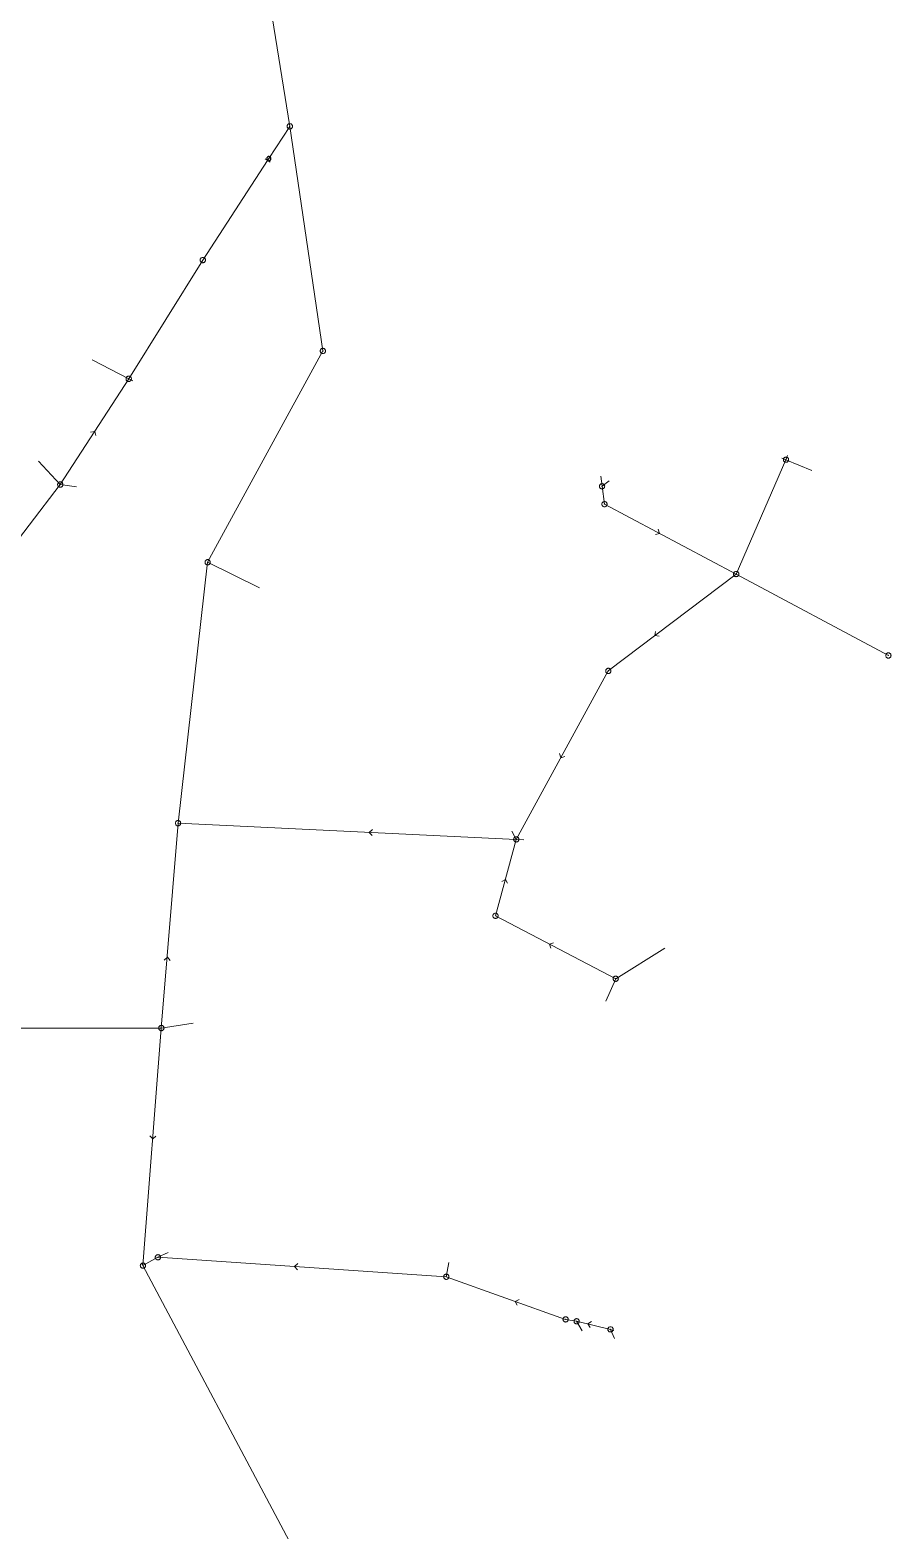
# Model space of a CAD drawing. Header units: metres. Extents: x 25504150 to 25508618, y 6694193 to 6702753.
# Drawn here: x 25505412.8 to 25505563.1, y 6697766 to 6698027.8 of the extents above; entities that cross this region are included whole.
import ezdxf

# ---------------------------------------------------------------- set-up
doc = ezdxf.new("R2010")
doc.units = ezdxf.units.M
for name, pattern in [('Sewer_node', [0]), ('Viemariputket', [0]), ('Viemarivarusteet', [0])]:
    doc.linetypes.add(name, pattern=pattern)
for name, color, linetype, lineweight in [('Sewer_node', 7, 'Sewer_node', 0), ('Viemariputket', 7, 'Viemariputket', 0), ('Viemarivarusteet', 7, 'Viemarivarusteet', 0)]:
    doc.layers.add(name, color=color, linetype=linetype, lineweight=lineweight)

msp = doc.modelspace()

# ---------------------------------------------------------------- linework, layer by layer
at = {"layer": 'Sewer_node', "color": 46, "linetype": 'Continuous', "true_color": 0x7f5f00}
msp.add_line((25505453.82, 6698005.34), (25505454.68, 6698004.78), dxfattribs=at)
at = {"layer": 'Sewer_node', "color": 46, "linetype": 'Continuous', "true_color": 0x7f5f00, "flags": 128}
for points, elevation in [([(25505458.6, 6698011), (25505458.59, 6698011.07), (25505458.58, 6698011.15), (25505458.55, 6698011.21), (25505458.51, 6698011.28), (25505458.46, 6698011.33), (25505458.41, 6698011.38), (25505458.34, 6698011.42), (25505458.28, 6698011.45), (25505458.2, 6698011.46), (25505458.13, 6698011.47), (25505458.06, 6698011.46), (25505457.98, 6698011.45), (25505457.92, 6698011.42), (25505457.85, 6698011.38), (25505457.8, 6698011.33), (25505457.75, 6698011.28), (25505457.71, 6698011.21), (25505457.68, 6698011.15), (25505457.67, 6698011.07), (25505457.66, 6698011), (25505457.67, 6698010.93), (25505457.68, 6698010.85), (25505457.71, 6698010.79), (25505457.75, 6698010.72), (25505457.8, 6698010.67), (25505457.85, 6698010.62), (25505457.92, 6698010.58), (25505457.98, 6698010.55), (25505458.06, 6698010.54), (25505458.13, 6698010.53), (25505458.2, 6698010.54), (25505458.28, 6698010.55), (25505458.34, 6698010.58), (25505458.41, 6698010.62), (25505458.46, 6698010.67), (25505458.51, 6698010.72), (25505458.55, 6698010.79), (25505458.58, 6698010.85), (25505458.59, 6698010.93)], 37.87), ([(25505443.4, 6697987.66), (25505443.39, 6697987.73), (25505443.38, 6697987.8), (25505443.35, 6697987.87), (25505443.31, 6697987.93), (25505443.27, 6697987.99), (25505443.21, 6697988.03), (25505443.15, 6697988.07), (25505443.08, 6697988.1), (25505443.01, 6697988.11), (25505442.94, 6697988.12), (25505442.87, 6697988.11), (25505442.8, 6697988.1), (25505442.73, 6697988.07), (25505442.67, 6697988.03), (25505442.61, 6697987.99), (25505442.57, 6697987.93), (25505442.53, 6697987.87), (25505442.5, 6697987.8), (25505442.49, 6697987.73), (25505442.48, 6697987.66), (25505442.49, 6697987.59), (25505442.5, 6697987.52), (25505442.53, 6697987.45), (25505442.57, 6697987.39), (25505442.61, 6697987.33), (25505442.67, 6697987.29), (25505442.73, 6697987.25), (25505442.8, 6697987.22), (25505442.87, 6697987.21), (25505442.94, 6697987.2), (25505443.01, 6697987.21), (25505443.08, 6697987.22), (25505443.15, 6697987.25), (25505443.21, 6697987.29), (25505443.27, 6697987.33), (25505443.31, 6697987.39), (25505443.35, 6697987.45), (25505443.38, 6697987.52), (25505443.39, 6697987.59)], 37.86), ([(25505464.36, 6697971.8), (25505464.35, 6697971.87), (25505464.34, 6697971.94), (25505464.31, 6697972.01), (25505464.27, 6697972.07), (25505464.23, 6697972.13), (25505464.17, 6697972.17), (25505464.11, 6697972.21), (25505464.04, 6697972.24), (25505463.97, 6697972.25), (25505463.9, 6697972.26), (25505463.83, 6697972.25), (25505463.76, 6697972.24), (25505463.69, 6697972.21), (25505463.63, 6697972.17), (25505463.57, 6697972.13), (25505463.53, 6697972.07), (25505463.49, 6697972.01), (25505463.46, 6697971.94), (25505463.45, 6697971.87), (25505463.44, 6697971.8), (25505463.45, 6697971.73), (25505463.46, 6697971.66), (25505463.49, 6697971.59), (25505463.53, 6697971.53), (25505463.57, 6697971.47), (25505463.63, 6697971.43), (25505463.69, 6697971.39), (25505463.76, 6697971.36), (25505463.83, 6697971.35), (25505463.9, 6697971.34), (25505463.97, 6697971.35), (25505464.04, 6697971.36), (25505464.11, 6697971.39), (25505464.17, 6697971.43), (25505464.23, 6697971.47), (25505464.27, 6697971.53), (25505464.31, 6697971.59), (25505464.34, 6697971.66), (25505464.35, 6697971.73)], 37.78), ([(25505430.47, 6697966.94), (25505430.46, 6697967.01), (25505430.45, 6697967.09), (25505430.42, 6697967.15), (25505430.38, 6697967.22), (25505430.33, 6697967.27), (25505430.28, 6697967.32), (25505430.21, 6697967.36), (25505430.15, 6697967.39), (25505430.07, 6697967.4), (25505430, 6697967.41), (25505429.93, 6697967.4), (25505429.85, 6697967.39), (25505429.79, 6697967.36), (25505429.72, 6697967.32), (25505429.67, 6697967.27), (25505429.62, 6697967.22), (25505429.58, 6697967.15), (25505429.55, 6697967.09), (25505429.54, 6697967.01), (25505429.53, 6697966.94), (25505429.54, 6697966.87), (25505429.55, 6697966.79), (25505429.58, 6697966.73), (25505429.62, 6697966.66), (25505429.67, 6697966.61), (25505429.72, 6697966.56), (25505429.79, 6697966.52), (25505429.85, 6697966.49), (25505429.93, 6697966.48), (25505430, 6697966.47), (25505430.07, 6697966.48), (25505430.15, 6697966.49), (25505430.21, 6697966.52), (25505430.28, 6697966.56), (25505430.33, 6697966.61), (25505430.38, 6697966.66), (25505430.42, 6697966.73), (25505430.45, 6697966.79), (25505430.46, 6697966.87)], 38.26), ([(25505418.51, 6697948.48), (25505418.5, 6697948.55), (25505418.49, 6697948.63), (25505418.46, 6697948.69), (25505418.42, 6697948.76), (25505418.37, 6697948.81), (25505418.32, 6697948.86), (25505418.25, 6697948.9), (25505418.19, 6697948.93), (25505418.11, 6697948.94), (25505418.04, 6697948.95), (25505417.97, 6697948.94), (25505417.89, 6697948.93), (25505417.83, 6697948.9), (25505417.76, 6697948.86), (25505417.71, 6697948.81), (25505417.66, 6697948.76), (25505417.62, 6697948.69), (25505417.59, 6697948.63), (25505417.58, 6697948.55), (25505417.57, 6697948.48), (25505417.58, 6697948.41), (25505417.59, 6697948.33), (25505417.62, 6697948.27), (25505417.66, 6697948.2), (25505417.71, 6697948.15), (25505417.76, 6697948.1), (25505417.83, 6697948.06), (25505417.89, 6697948.03), (25505417.97, 6697948.02), (25505418.04, 6697948.01), (25505418.11, 6697948.02), (25505418.19, 6697948.03), (25505418.25, 6697948.06), (25505418.32, 6697948.1), (25505418.37, 6697948.15), (25505418.42, 6697948.2), (25505418.46, 6697948.27), (25505418.49, 6697948.33), (25505418.5, 6697948.41)], 38.2), ([(25505513.12, 6697948.18), (25505513.11, 6697948.25), (25505513.1, 6697948.32), (25505513.07, 6697948.39), (25505513.03, 6697948.45), (25505512.99, 6697948.51), (25505512.93, 6697948.55), (25505512.87, 6697948.59), (25505512.8, 6697948.62), (25505512.73, 6697948.63), (25505512.66, 6697948.64), (25505512.59, 6697948.63), (25505512.52, 6697948.62), (25505512.45, 6697948.59), (25505512.39, 6697948.55), (25505512.33, 6697948.51), (25505512.29, 6697948.45), (25505512.25, 6697948.39), (25505512.22, 6697948.32), (25505512.21, 6697948.25), (25505512.2, 6697948.18), (25505512.21, 6697948.11), (25505512.22, 6697948.04), (25505512.25, 6697947.97), (25505512.29, 6697947.91), (25505512.33, 6697947.85), (25505512.39, 6697947.81), (25505512.45, 6697947.77), (25505512.52, 6697947.74), (25505512.59, 6697947.73), (25505512.66, 6697947.72), (25505512.73, 6697947.73), (25505512.8, 6697947.74), (25505512.87, 6697947.77), (25505512.93, 6697947.81), (25505512.99, 6697947.85), (25505513.03, 6697947.91), (25505513.07, 6697947.97), (25505513.1, 6697948.04), (25505513.11, 6697948.11)], 0.08), ([(25505513.54, 6697945.06), (25505513.53, 6697945.13), (25505513.52, 6697945.2), (25505513.49, 6697945.27), (25505513.45, 6697945.33), (25505513.41, 6697945.39), (25505513.35, 6697945.43), (25505513.29, 6697945.47), (25505513.22, 6697945.5), (25505513.15, 6697945.51), (25505513.08, 6697945.52), (25505513.01, 6697945.51), (25505512.94, 6697945.5), (25505512.87, 6697945.47), (25505512.81, 6697945.43), (25505512.75, 6697945.39), (25505512.71, 6697945.33), (25505512.67, 6697945.27), (25505512.64, 6697945.2), (25505512.63, 6697945.13), (25505512.62, 6697945.06), (25505512.63, 6697944.99), (25505512.64, 6697944.92), (25505512.67, 6697944.85), (25505512.71, 6697944.79), (25505512.75, 6697944.73), (25505512.81, 6697944.69), (25505512.87, 6697944.65), (25505512.94, 6697944.62), (25505513.01, 6697944.61), (25505513.08, 6697944.6), (25505513.15, 6697944.61), (25505513.22, 6697944.62), (25505513.29, 6697944.65), (25505513.35, 6697944.69), (25505513.41, 6697944.73), (25505513.45, 6697944.79), (25505513.49, 6697944.85), (25505513.52, 6697944.92), (25505513.53, 6697944.99)], 37.18), ([(25505444.24, 6697934.92), (25505444.23, 6697934.99), (25505444.22, 6697935.06), (25505444.19, 6697935.13), (25505444.15, 6697935.19), (25505444.11, 6697935.25), (25505444.05, 6697935.29), (25505443.99, 6697935.33), (25505443.92, 6697935.36), (25505443.85, 6697935.37), (25505443.78, 6697935.38), (25505443.71, 6697935.37), (25505443.64, 6697935.36), (25505443.57, 6697935.33), (25505443.51, 6697935.29), (25505443.45, 6697935.25), (25505443.41, 6697935.19), (25505443.37, 6697935.13), (25505443.34, 6697935.06), (25505443.33, 6697934.99), (25505443.32, 6697934.92), (25505443.33, 6697934.85), (25505443.34, 6697934.78), (25505443.37, 6697934.71), (25505443.41, 6697934.65), (25505443.45, 6697934.59), (25505443.51, 6697934.55), (25505443.57, 6697934.51), (25505443.64, 6697934.48), (25505443.71, 6697934.47), (25505443.78, 6697934.46), (25505443.85, 6697934.47), (25505443.92, 6697934.48), (25505443.99, 6697934.51), (25505444.05, 6697934.55), (25505444.11, 6697934.59), (25505444.15, 6697934.65), (25505444.19, 6697934.71), (25505444.22, 6697934.78), (25505444.23, 6697934.85)], 37.67), ([(25505536.54, 6697932.86), (25505536.53, 6697932.93), (25505536.52, 6697933), (25505536.49, 6697933.07), (25505536.45, 6697933.13), (25505536.41, 6697933.19), (25505536.35, 6697933.23), (25505536.29, 6697933.27), (25505536.22, 6697933.3), (25505536.15, 6697933.31), (25505536.08, 6697933.32), (25505536.01, 6697933.31), (25505535.94, 6697933.3), (25505535.87, 6697933.27), (25505535.81, 6697933.23), (25505535.75, 6697933.19), (25505535.71, 6697933.13), (25505535.67, 6697933.07), (25505535.64, 6697933), (25505535.63, 6697932.93), (25505535.62, 6697932.86), (25505535.63, 6697932.79), (25505535.64, 6697932.72), (25505535.67, 6697932.65), (25505535.71, 6697932.59), (25505535.75, 6697932.53), (25505535.81, 6697932.49), (25505535.87, 6697932.45), (25505535.94, 6697932.42), (25505536.01, 6697932.41), (25505536.08, 6697932.4), (25505536.15, 6697932.41), (25505536.22, 6697932.42), (25505536.29, 6697932.45), (25505536.35, 6697932.49), (25505536.41, 6697932.53), (25505536.45, 6697932.59), (25505536.49, 6697932.65), (25505536.52, 6697932.72), (25505536.53, 6697932.79)], 36.96), ([(25505514.21, 6697915.95), (25505514.2, 6697916.02), (25505514.19, 6697916.09), (25505514.16, 6697916.16), (25505514.12, 6697916.22), (25505514.08, 6697916.28), (25505514.02, 6697916.32), (25505513.96, 6697916.36), (25505513.89, 6697916.39), (25505513.82, 6697916.4), (25505513.75, 6697916.41), (25505513.68, 6697916.4), (25505513.61, 6697916.39), (25505513.54, 6697916.36), (25505513.48, 6697916.32), (25505513.42, 6697916.28), (25505513.38, 6697916.22), (25505513.34, 6697916.16), (25505513.31, 6697916.09), (25505513.3, 6697916.02), (25505513.29, 6697915.95), (25505513.3, 6697915.88), (25505513.31, 6697915.81), (25505513.34, 6697915.74), (25505513.38, 6697915.68), (25505513.42, 6697915.62), (25505513.48, 6697915.58), (25505513.54, 6697915.54), (25505513.61, 6697915.51), (25505513.68, 6697915.5), (25505513.75, 6697915.49), (25505513.82, 6697915.5), (25505513.89, 6697915.51), (25505513.96, 6697915.54), (25505514.02, 6697915.58), (25505514.08, 6697915.62), (25505514.12, 6697915.68), (25505514.16, 6697915.74), (25505514.19, 6697915.81), (25505514.2, 6697915.88)], 37.16), ([(25505439.07, 6697889.37), (25505439.06, 6697889.44), (25505439.05, 6697889.51), (25505439.02, 6697889.58), (25505438.98, 6697889.64), (25505438.94, 6697889.7), (25505438.88, 6697889.74), (25505438.82, 6697889.78), (25505438.75, 6697889.81), (25505438.68, 6697889.82), (25505438.61, 6697889.83), (25505438.54, 6697889.82), (25505438.47, 6697889.81), (25505438.4, 6697889.78), (25505438.34, 6697889.74), (25505438.28, 6697889.7), (25505438.24, 6697889.64), (25505438.2, 6697889.58), (25505438.17, 6697889.51), (25505438.16, 6697889.44), (25505438.15, 6697889.37), (25505438.16, 6697889.3), (25505438.17, 6697889.23), (25505438.2, 6697889.16), (25505438.24, 6697889.1), (25505438.28, 6697889.04), (25505438.34, 6697889), (25505438.4, 6697888.96), (25505438.47, 6697888.93), (25505438.54, 6697888.92), (25505438.61, 6697888.91), (25505438.68, 6697888.92), (25505438.75, 6697888.93), (25505438.82, 6697888.96), (25505438.88, 6697889), (25505438.94, 6697889.04), (25505438.98, 6697889.1), (25505439.02, 6697889.16), (25505439.05, 6697889.23), (25505439.06, 6697889.3)], 37.64), ([(25505498.14, 6697886.54), (25505498.13, 6697886.61), (25505498.12, 6697886.68), (25505498.09, 6697886.75), (25505498.05, 6697886.81), (25505498.01, 6697886.87), (25505497.95, 6697886.91), (25505497.89, 6697886.95), (25505497.82, 6697886.98), (25505497.75, 6697886.99), (25505497.68, 6697887), (25505497.61, 6697886.99), (25505497.54, 6697886.98), (25505497.47, 6697886.95), (25505497.41, 6697886.91), (25505497.35, 6697886.87), (25505497.31, 6697886.81), (25505497.27, 6697886.75), (25505497.24, 6697886.68), (25505497.23, 6697886.61), (25505497.22, 6697886.54), (25505497.23, 6697886.47), (25505497.24, 6697886.4), (25505497.27, 6697886.33), (25505497.31, 6697886.27), (25505497.35, 6697886.21), (25505497.41, 6697886.17), (25505497.47, 6697886.13), (25505497.54, 6697886.1), (25505497.61, 6697886.09), (25505497.68, 6697886.08), (25505497.75, 6697886.09), (25505497.82, 6697886.1), (25505497.89, 6697886.13), (25505497.95, 6697886.17), (25505498.01, 6697886.21), (25505498.05, 6697886.27), (25505498.09, 6697886.33), (25505498.12, 6697886.4), (25505498.13, 6697886.47)], 37.09), ([(25505494.51, 6697873.2), (25505494.5, 6697873.27), (25505494.49, 6697873.34), (25505494.46, 6697873.41), (25505494.42, 6697873.47), (25505494.38, 6697873.53), (25505494.32, 6697873.57), (25505494.26, 6697873.61), (25505494.19, 6697873.64), (25505494.12, 6697873.65), (25505494.05, 6697873.66), (25505493.98, 6697873.65), (25505493.91, 6697873.64), (25505493.84, 6697873.61), (25505493.78, 6697873.57), (25505493.72, 6697873.53), (25505493.68, 6697873.47), (25505493.64, 6697873.41), (25505493.61, 6697873.34), (25505493.6, 6697873.27), (25505493.59, 6697873.2), (25505493.6, 6697873.13), (25505493.61, 6697873.06), (25505493.64, 6697872.99), (25505493.68, 6697872.93), (25505493.72, 6697872.87), (25505493.78, 6697872.83), (25505493.84, 6697872.79), (25505493.91, 6697872.76), (25505493.98, 6697872.75), (25505494.05, 6697872.74), (25505494.12, 6697872.75), (25505494.19, 6697872.76), (25505494.26, 6697872.79), (25505494.32, 6697872.83), (25505494.38, 6697872.87), (25505494.42, 6697872.93), (25505494.46, 6697872.99), (25505494.49, 6697873.06), (25505494.5, 6697873.13)], 37.08), ([(25505515.51, 6697862.21), (25505515.5, 6697862.28), (25505515.49, 6697862.35), (25505515.46, 6697862.42), (25505515.42, 6697862.48), (25505515.38, 6697862.54), (25505515.32, 6697862.58), (25505515.26, 6697862.62), (25505515.19, 6697862.65), (25505515.12, 6697862.66), (25505515.05, 6697862.67), (25505514.98, 6697862.66), (25505514.91, 6697862.65), (25505514.84, 6697862.62), (25505514.78, 6697862.58), (25505514.72, 6697862.54), (25505514.68, 6697862.48), (25505514.64, 6697862.42), (25505514.61, 6697862.35), (25505514.6, 6697862.28), (25505514.59, 6697862.21), (25505514.6, 6697862.14), (25505514.61, 6697862.07), (25505514.64, 6697862), (25505514.68, 6697861.94), (25505514.72, 6697861.88), (25505514.78, 6697861.84), (25505514.84, 6697861.8), (25505514.91, 6697861.77), (25505514.98, 6697861.76), (25505515.05, 6697861.75), (25505515.12, 6697861.76), (25505515.19, 6697861.77), (25505515.26, 6697861.8), (25505515.32, 6697861.84), (25505515.38, 6697861.88), (25505515.42, 6697861.94), (25505515.46, 6697862), (25505515.49, 6697862.07), (25505515.5, 6697862.14)], 36.91), ([(25505436.16, 6697853.61), (25505436.15, 6697853.68), (25505436.14, 6697853.76), (25505436.11, 6697853.82), (25505436.07, 6697853.89), (25505436.02, 6697853.94), (25505435.97, 6697853.99), (25505435.9, 6697854.03), (25505435.84, 6697854.06), (25505435.76, 6697854.07), (25505435.69, 6697854.08), (25505435.62, 6697854.07), (25505435.54, 6697854.06), (25505435.48, 6697854.03), (25505435.41, 6697853.99), (25505435.36, 6697853.94), (25505435.31, 6697853.89), (25505435.27, 6697853.82), (25505435.24, 6697853.76), (25505435.23, 6697853.68), (25505435.22, 6697853.61), (25505435.23, 6697853.54), (25505435.24, 6697853.46), (25505435.27, 6697853.4), (25505435.31, 6697853.33), (25505435.36, 6697853.28), (25505435.41, 6697853.23), (25505435.48, 6697853.19), (25505435.54, 6697853.16), (25505435.62, 6697853.15), (25505435.69, 6697853.14), (25505435.76, 6697853.15), (25505435.84, 6697853.16), (25505435.9, 6697853.19), (25505435.97, 6697853.23), (25505436.02, 6697853.28), (25505436.07, 6697853.33), (25505436.11, 6697853.4), (25505436.14, 6697853.46), (25505436.15, 6697853.54)], 37.53), ([(25505435.55, 6697813.59), (25505435.54, 6697813.66), (25505435.53, 6697813.73), (25505435.5, 6697813.8), (25505435.46, 6697813.86), (25505435.42, 6697813.92), (25505435.36, 6697813.96), (25505435.3, 6697814), (25505435.23, 6697814.03), (25505435.16, 6697814.04), (25505435.09, 6697814.05), (25505435.02, 6697814.04), (25505434.95, 6697814.03), (25505434.88, 6697814), (25505434.82, 6697813.96), (25505434.76, 6697813.92), (25505434.72, 6697813.86), (25505434.68, 6697813.8), (25505434.65, 6697813.73), (25505434.64, 6697813.66), (25505434.63, 6697813.59), (25505434.64, 6697813.52), (25505434.65, 6697813.45), (25505434.68, 6697813.38), (25505434.72, 6697813.32), (25505434.76, 6697813.26), (25505434.82, 6697813.22), (25505434.88, 6697813.18), (25505434.95, 6697813.15), (25505435.02, 6697813.14), (25505435.09, 6697813.13), (25505435.16, 6697813.14), (25505435.23, 6697813.15), (25505435.3, 6697813.18), (25505435.36, 6697813.22), (25505435.42, 6697813.26), (25505435.46, 6697813.32), (25505435.5, 6697813.38), (25505435.53, 6697813.45), (25505435.54, 6697813.52)], 37.16), ([(25505432.94, 6697812.14), (25505432.93, 6697812.21), (25505432.92, 6697812.28), (25505432.89, 6697812.35), (25505432.85, 6697812.41), (25505432.81, 6697812.47), (25505432.75, 6697812.51), (25505432.69, 6697812.55), (25505432.62, 6697812.58), (25505432.55, 6697812.59), (25505432.48, 6697812.6), (25505432.41, 6697812.59), (25505432.34, 6697812.58), (25505432.27, 6697812.55), (25505432.21, 6697812.51), (25505432.15, 6697812.47), (25505432.11, 6697812.41), (25505432.07, 6697812.35), (25505432.04, 6697812.28), (25505432.03, 6697812.21), (25505432.02, 6697812.14), (25505432.03, 6697812.07), (25505432.04, 6697812), (25505432.07, 6697811.93), (25505432.11, 6697811.87), (25505432.15, 6697811.81), (25505432.21, 6697811.77), (25505432.27, 6697811.73), (25505432.34, 6697811.7), (25505432.41, 6697811.69), (25505432.48, 6697811.68), (25505432.55, 6697811.69), (25505432.62, 6697811.7), (25505432.69, 6697811.73), (25505432.75, 6697811.77), (25505432.81, 6697811.81), (25505432.85, 6697811.87), (25505432.89, 6697811.93), (25505432.92, 6697812), (25505432.93, 6697812.07)], 37.43), ([(25505485.91, 6697810.19), (25505485.9, 6697810.26), (25505485.89, 6697810.33), (25505485.86, 6697810.4), (25505485.82, 6697810.46), (25505485.78, 6697810.52), (25505485.72, 6697810.56), (25505485.66, 6697810.6), (25505485.59, 6697810.63), (25505485.52, 6697810.64), (25505485.45, 6697810.65), (25505485.38, 6697810.64), (25505485.31, 6697810.63), (25505485.24, 6697810.6), (25505485.18, 6697810.56), (25505485.12, 6697810.52), (25505485.08, 6697810.46), (25505485.04, 6697810.4), (25505485.01, 6697810.33), (25505485, 6697810.26), (25505484.99, 6697810.19), (25505485, 6697810.12), (25505485.01, 6697810.05), (25505485.04, 6697809.98), (25505485.08, 6697809.92), (25505485.12, 6697809.86), (25505485.18, 6697809.82), (25505485.24, 6697809.78), (25505485.31, 6697809.75), (25505485.38, 6697809.74), (25505485.45, 6697809.73), (25505485.52, 6697809.74), (25505485.59, 6697809.75), (25505485.66, 6697809.78), (25505485.72, 6697809.82), (25505485.78, 6697809.86), (25505485.82, 6697809.92), (25505485.86, 6697809.98), (25505485.89, 6697810.05), (25505485.9, 6697810.12)], 36.52), ([(25505506.75, 6697802.75), (25505506.74, 6697802.82), (25505506.73, 6697802.89), (25505506.7, 6697802.96), (25505506.66, 6697803.02), (25505506.62, 6697803.08), (25505506.56, 6697803.12), (25505506.5, 6697803.16), (25505506.43, 6697803.19), (25505506.36, 6697803.2), (25505506.29, 6697803.21), (25505506.22, 6697803.2), (25505506.15, 6697803.19), (25505506.08, 6697803.16), (25505506.02, 6697803.12), (25505505.96, 6697803.08), (25505505.92, 6697803.02), (25505505.88, 6697802.96), (25505505.85, 6697802.89), (25505505.84, 6697802.82), (25505505.83, 6697802.75), (25505505.84, 6697802.68), (25505505.85, 6697802.61), (25505505.88, 6697802.54), (25505505.92, 6697802.48), (25505505.96, 6697802.42), (25505506.02, 6697802.38), (25505506.08, 6697802.34), (25505506.15, 6697802.31), (25505506.22, 6697802.3), (25505506.29, 6697802.29), (25505506.36, 6697802.3), (25505506.43, 6697802.31), (25505506.5, 6697802.34), (25505506.56, 6697802.38), (25505506.62, 6697802.42), (25505506.66, 6697802.48), (25505506.7, 6697802.54), (25505506.73, 6697802.61), (25505506.74, 6697802.68)], 36.97), ([(25505508.68, 6697802.42), (25505508.67, 6697802.49), (25505508.66, 6697802.56), (25505508.63, 6697802.63), (25505508.59, 6697802.69), (25505508.55, 6697802.75), (25505508.49, 6697802.79), (25505508.43, 6697802.83), (25505508.36, 6697802.86), (25505508.29, 6697802.87), (25505508.22, 6697802.88), (25505508.15, 6697802.87), (25505508.08, 6697802.86), (25505508.01, 6697802.83), (25505507.95, 6697802.79), (25505507.89, 6697802.75), (25505507.85, 6697802.69), (25505507.81, 6697802.63), (25505507.78, 6697802.56), (25505507.77, 6697802.49), (25505507.76, 6697802.42), (25505507.77, 6697802.35), (25505507.78, 6697802.28), (25505507.81, 6697802.21), (25505507.85, 6697802.15), (25505507.89, 6697802.09), (25505507.95, 6697802.05), (25505508.01, 6697802.01), (25505508.08, 6697801.98), (25505508.15, 6697801.97), (25505508.22, 6697801.96), (25505508.29, 6697801.97), (25505508.36, 6697801.98), (25505508.43, 6697802.01), (25505508.49, 6697802.05), (25505508.55, 6697802.09), (25505508.59, 6697802.15), (25505508.63, 6697802.21), (25505508.66, 6697802.28), (25505508.67, 6697802.35)], 36.48), ([(25505514.59, 6697801.01), (25505514.58, 6697801.08), (25505514.57, 6697801.15), (25505514.54, 6697801.22), (25505514.5, 6697801.28), (25505514.46, 6697801.34), (25505514.4, 6697801.38), (25505514.34, 6697801.42), (25505514.27, 6697801.45), (25505514.2, 6697801.46), (25505514.13, 6697801.47), (25505514.06, 6697801.46), (25505513.99, 6697801.45), (25505513.92, 6697801.42), (25505513.86, 6697801.38), (25505513.8, 6697801.34), (25505513.76, 6697801.28), (25505513.72, 6697801.22), (25505513.69, 6697801.15), (25505513.68, 6697801.08), (25505513.67, 6697801.01), (25505513.68, 6697800.94), (25505513.69, 6697800.87), (25505513.72, 6697800.8), (25505513.76, 6697800.74), (25505513.8, 6697800.68), (25505513.86, 6697800.64), (25505513.92, 6697800.6), (25505513.99, 6697800.57), (25505514.06, 6697800.56), (25505514.13, 6697800.55), (25505514.2, 6697800.56), (25505514.27, 6697800.57), (25505514.34, 6697800.6), (25505514.4, 6697800.64), (25505514.46, 6697800.68), (25505514.5, 6697800.74), (25505514.54, 6697800.8), (25505514.57, 6697800.87), (25505514.58, 6697800.94)], 36.84)]:
    msp.add_lwpolyline(points, close=True, dxfattribs=dict(at, elevation=elevation))
for points in [[(25505424.23, 6697957.03), (25505424.06, 6697957.77), (25505423.34, 6697957.61)], [(25505521.98, 6697939.74), (25505522.69, 6697939.96), (25505522.48, 6697940.67)], [(25505521.97, 6697922.85), (25505521.87, 6697922.11), (25505522.61, 6697922.01)], [(25505505.24, 6697901.51), (25505505.46, 6697900.79), (25505506.17, 6697901)], [(25505472.55, 6697888.28), (25505472, 6697887.77), (25505472.5, 6697887.22)], [(25505496.16, 6697878.9), (25505495.78, 6697879.55), (25505495.13, 6697879.18)], [(25505437.26, 6697865.4), (25505436.76, 6697865.96), (25505436.2, 6697865.48)], [(25505504.2, 6697868.49), (25505503.48, 6697868.26), (25505503.7, 6697867.55)], [(25505433.7, 6697834.81), (25505434.19, 6697834.24), (25505434.75, 6697834.72)], [(25505459.52, 6697812.48), (25505458.96, 6697811.98), (25505459.45, 6697811.42)], [(25505498.18, 6697806.22), (25505497.5, 6697805.89), (25505497.82, 6697805.22)], [(25505510.8, 6697802.36), (25505510.17, 6697801.95), (25505510.56, 6697801.32)]]:
    msp.add_lwpolyline(points, dxfattribs=at)
at = {"layer": 'Sewer_node', "color": 252, "linetype": 'Continuous', "lineweight": 9, "true_color": 0x848484, "flags": 128}
for points, elevation in [([(25505545.24, 6697952.82), (25505545.23, 6697952.89), (25505545.22, 6697952.96), (25505545.19, 6697953.03), (25505545.15, 6697953.09), (25505545.11, 6697953.15), (25505545.05, 6697953.19), (25505544.99, 6697953.23), (25505544.92, 6697953.26), (25505544.85, 6697953.27), (25505544.78, 6697953.28), (25505544.71, 6697953.27), (25505544.64, 6697953.26), (25505544.57, 6697953.23), (25505544.51, 6697953.19), (25505544.45, 6697953.15), (25505544.41, 6697953.09), (25505544.37, 6697953.03), (25505544.34, 6697952.96), (25505544.33, 6697952.89), (25505544.32, 6697952.82), (25505544.33, 6697952.75), (25505544.34, 6697952.68), (25505544.37, 6697952.61), (25505544.41, 6697952.55), (25505544.45, 6697952.49), (25505544.51, 6697952.45), (25505544.57, 6697952.41), (25505544.64, 6697952.38), (25505544.71, 6697952.37), (25505544.78, 6697952.36), (25505544.85, 6697952.37), (25505544.92, 6697952.38), (25505544.99, 6697952.41), (25505545.05, 6697952.45), (25505545.11, 6697952.49), (25505545.15, 6697952.55), (25505545.19, 6697952.61), (25505545.22, 6697952.68), (25505545.23, 6697952.75)], 37.17), ([(25505563.12, 6697918.64), (25505563.11, 6697918.71), (25505563.1, 6697918.78), (25505563.07, 6697918.85), (25505563.03, 6697918.91), (25505562.99, 6697918.97), (25505562.93, 6697919.01), (25505562.87, 6697919.05), (25505562.8, 6697919.08), (25505562.73, 6697919.09), (25505562.66, 6697919.1), (25505562.59, 6697919.09), (25505562.52, 6697919.08), (25505562.45, 6697919.05), (25505562.39, 6697919.01), (25505562.33, 6697918.97), (25505562.29, 6697918.91), (25505562.25, 6697918.85), (25505562.22, 6697918.78), (25505562.21, 6697918.71), (25505562.2, 6697918.64), (25505562.21, 6697918.57), (25505562.22, 6697918.5), (25505562.25, 6697918.43), (25505562.29, 6697918.37), (25505562.33, 6697918.31), (25505562.39, 6697918.27), (25505562.45, 6697918.23), (25505562.52, 6697918.2), (25505562.59, 6697918.19), (25505562.66, 6697918.18), (25505562.73, 6697918.19), (25505562.8, 6697918.2), (25505562.87, 6697918.23), (25505562.93, 6697918.27), (25505562.99, 6697918.31), (25505563.03, 6697918.37), (25505563.07, 6697918.43), (25505563.1, 6697918.5), (25505563.11, 6697918.57)], 36.32)]:
    msp.add_lwpolyline(points, close=True, dxfattribs=dict(at, elevation=elevation))
at = {"layer": 'Viemariputket', "color": 1, "linetype": 'Continuous', "lineweight": 15}
for p, q in [((25505458.13, 6698011, 34.97), (25505448.38, 6698071.19, 35.13)), ((25505458.13, 6698011), (25505454.47, 6698005.37)), ((25505463.9, 6697971.8, 34.83), (25505458.13, 6698011, 34.99)), ((25505454.26, 6698005.05), (25505442.94, 6697987.66)), ((25505454.47, 6698005.37), (25505454.26, 6698005.05)), ((25505442.94, 6697987.66), (25505430, 6697966.94)), ((25505443.78, 6697934.92, 34.71), (25505463.9, 6697971.8, 34.85)), ((25505430, 6697966.94), (25505423.61, 6697970.25)), ((25505430, 6697966.94), (25505418.04, 6697948.48)), ((25505430, 6697966.94), (25505430.71, 6697966.56)), ((25505418.04, 6697948.48), (25505414.22, 6697952.59)), ((25505512.66, 6697948.18, 0.08), (25505512.43, 6697949.93, 35.62)), ((25505418.04, 6697948.48), (25505401.82, 6697927.33)), ((25505418.04, 6697948.48), (25505420.88, 6697948.1)), ((25505512.66, 6697948.18), (25505513.89, 6697949.15)), ((25505513.08, 6697945.06, 35.58), (25505512.66, 6697948.18)), ((25505536.08, 6697932.86), (25505513.08, 6697945.06, 35.58)), ((25505438.61, 6697889.37, 34.64), (25505443.78, 6697934.92, 34.74)), ((25505443.78, 6697934.92), (25505452.85, 6697930.44)), ((25505513.75, 6697915.95), (25505536.08, 6697932.86)), ((25505497.68, 6697886.54), (25505513.75, 6697915.95)), ((25505435.69, 6697853.61, 34.55), (25505438.61, 6697889.37, 34.46)), ((25505438.61, 6697889.37), (25505497.68, 6697886.54)), ((25505497.68, 6697886.54), (25505496.9, 6697887.98)), ((25505497.68, 6697886.54), (25505494.05, 6697873.2)), ((25505497.68, 6697886.54), (25505499.02, 6697886.46)), ((25505494.05, 6697873.2), (25505515.05, 6697862.21)), ((25505515.05, 6697862.21), (25505523.63, 6697867.55)), ((25505515.05, 6697862.21), (25505513.3, 6697858.32)), ((25505435.69, 6697853.61), (25505394.94, 6697853.61)), ((25505432.48, 6697812.14, 34.35), (25505435.69, 6697853.61, 34.48)), ((25505435.69, 6697853.61), (25505441.24, 6697854.45)), ((25505432.48, 6697812.14), (25505435.09, 6697813.59)), ((25505435.09, 6697813.59), (25505436.88, 6697814.41)), ((25505435.09, 6697813.59), (25505485.45, 6697810.19)), ((25505432.48, 6697812.14), (25505432.31, 6697812.5)), ((25505457.99, 6697764.11, 34.26), (25505432.48, 6697812.14, 34.32)), ((25505485.45, 6697810.19), (25505485.88, 6697812.69)), ((25505485.45, 6697810.19), (25505506.29, 6697802.75)), ((25505506.29, 6697802.75), (25505508.22, 6697802.42, 35.12)), ((25505508.22, 6697802.42, 35.13), (25505509.19, 6697800.77)), ((25505514.13, 6697801.01, 35.07), (25505508.22, 6697802.42, 35.12)), ((25505514.13, 6697801.01, 35.13), (25505514.85, 6697799.43)), ((25505514.13, 6697801.01, 35.13), (25505514.72, 6697800.82))]:
    msp.add_line(p, q, dxfattribs=at)
at = {"layer": 'Viemariputket', "color": 251, "linetype": 'Continuous', "lineweight": 5, "true_color": 0x595959}
for p, q in [((25505536.08, 6697932.86, 34.66), (25505544.78, 6697952.82, 34.66)), ((25505536.08, 6697932.86, 35.17), (25505562.66, 6697918.64, 35.72))]:
    msp.add_line(p, q, dxfattribs=at)
at = {"layer": 'Viemariputket', "color": 251, "linetype": 'Continuous', "lineweight": 15, "true_color": 0x595959}
for q in [(25505544.08, 6697953.08), (25505545.07, 6697953.57), (25505549.3, 6697950.91)]:
    msp.add_line((25505544.78, 6697952.82), q, dxfattribs=at)
at = {"layer": 'Viemarivarusteet', "color": 2, "linetype": 'Continuous', "lineweight": 25, "elevation": 36.19, "flags": 128}
msp.add_lwpolyline([(25505454.65, 6698005.69), (25505454.6, 6698005.71), (25505454.54, 6698005.73), (25505454.49, 6698005.74), (25505454.43, 6698005.73), (25505454.37, 6698005.72), (25505454.32, 6698005.7), (25505454.27, 6698005.68), (25505454.22, 6698005.64), (25505454.18, 6698005.6), (25505454.15, 6698005.55), (25505454.13, 6698005.5), (25505454.11, 6698005.44), (25505454.1, 6698005.39), (25505454.11, 6698005.33), (25505454.12, 6698005.27), (25505454.14, 6698005.22), (25505454.16, 6698005.17), (25505454.2, 6698005.12), (25505454.24, 6698005.08), (25505454.29, 6698005.05), (25505454.34, 6698005.03), (25505454.4, 6698005.01), (25505454.45, 6698005), (25505454.51, 6698005.01), (25505454.57, 6698005.02), (25505454.62, 6698005.04), (25505454.67, 6698005.06), (25505454.72, 6698005.1), (25505454.76, 6698005.14), (25505454.79, 6698005.19), (25505454.81, 6698005.24), (25505454.83, 6698005.3), (25505454.84, 6698005.35), (25505454.83, 6698005.41), (25505454.82, 6698005.47), (25505454.8, 6698005.52), (25505454.78, 6698005.57), (25505454.74, 6698005.62), (25505454.7, 6698005.66)], close=True, dxfattribs=at)
at = {"layer": 'Viemarivarusteet', "color": 1}
for p in [(25505458.13, 6698011, 37.87), (25505442.94, 6697987.66, 37.86), (25505463.9, 6697971.8, 37.78), (25505430, 6697966.94, 38.26), (25505418.04, 6697948.48, 38.2), (25505512.66, 6697948.18, 0.08), (25505513.08, 6697945.06, 37.18), (25505443.78, 6697934.92, 37.67), (25505536.08, 6697932.86, 36.96), (25505513.75, 6697915.95, 37.16), (25505438.61, 6697889.37, 37.64), (25505497.68, 6697886.54, 37.09), (25505494.05, 6697873.2, 37.08), (25505515.05, 6697862.21, 36.91), (25505435.69, 6697853.61, 37.53), (25505435.09, 6697813.59, 37.16), (25505432.48, 6697812.14, 37.43), (25505485.45, 6697810.19, 36.52), (25505506.29, 6697802.75, 36.97), (25505508.22, 6697802.42, 36.48), (25505514.13, 6697801.01, 36.84)]:
    msp.add_point(p, dxfattribs=at)
at = {"layer": 'Viemarivarusteet', "color": 30, "true_color": 0xff7f00}
for p in [(25505454.26, 6698005.05), (25505544.78, 6697952.82, 37.17), (25505562.66, 6697918.64, 36.32)]:
    msp.add_point(p, dxfattribs=at)
at = {"layer": 'Viemarivarusteet', "color": 28, "true_color": 0x0a0a0a}
msp.add_point((25505454.47, 6698005.37, 36.19), dxfattribs=at)

doc.saveas('drawing.dxf')
